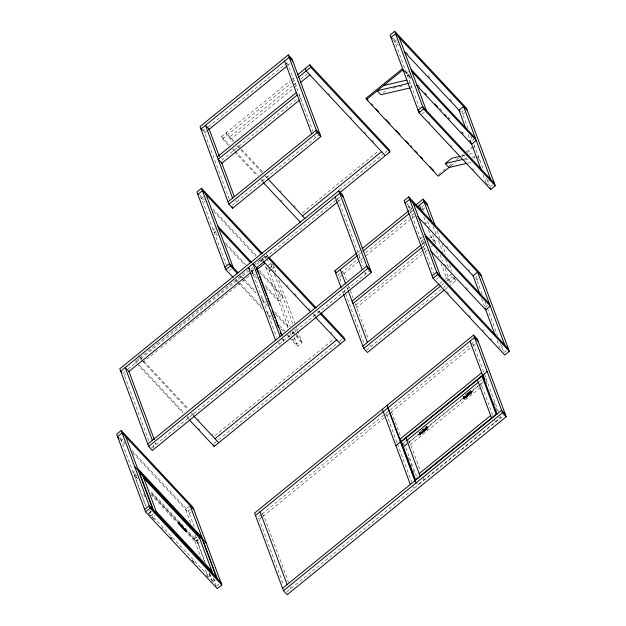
<?xml version="1.0" encoding="UTF-8"?>
<svg xmlns="http://www.w3.org/2000/svg" width="626" height="626" viewBox="0 0 626 626"><rect width="100%" height="100%" fill="white"/><g stroke="black" fill="none" stroke-linecap="round" stroke-linejoin="round"><path stroke-width="0.47" stroke-dasharray="3.13 2.35" d="M419.209 433.841L427.284 427.276L427.808 427.84M427.871 427.957L428.348 427.151L427.558 427.081M472.012 392.205L463.929 398.77L463.295 398.167L471.401 391.43L472.012 392.205L472.505 391.485M180.413 525.41C181.258 525.05 180.163 526.13 180.844 525.363M180.828 525.237L180.429 525.331L180.804 525.848M182.064 526.56L182.487 526.067M182.87 528.125L182.98 528.117M184.537 529.205L184.349 529.439M185.961 530.864L185.374 530.621L185.578 531.364M185.766 530.41L185.288 530.832M420.03 432.449L420.195 432.104M420.586 433.935L421.165 433.896L420.633 433.834M420.68 434.201L420.711 433.92M420.664 434.021L421.102 433.818M422.988 429.569L422.918 430.14L422.957 429.71M422.855 430.07L423.278 429.679M423.536 431.885L423.958 431.502M425.719 427.746L426.142 427.362M426.627 429.146L426.549 429.358M464.116 396.54C465.063 395.413 464.069 397.377 464.069 396.172M464.304 396.305L464.539 396.156M465.032 397.94L464.868 398.073M466.886 393.997C467.066 393.527 467.387 394.474 467.066 393.738M467.552 395.773L468.068 395.655M469.735 391.657L470.251 391.516M469.829 391.899L469.923 391.547M470.963 393.347L470.525 393.785L470.822 393.363M470.517 393.668L470.408 393.472M185.382 531.192L178.77 523.985L179.38 523.453L180.249 523.751M178.817 524.165L179.247 523.946M179.725 523.852L179.232 524.345M182.698 528.156L183.136 528.188M183.434 527.82L183.035 528.008M463.365 398.152L462.911 398.965L463.819 398.723M186.078 530.488L179.506 523.461L178.973 524.33L179.678 523.946M181.994 526.677L182.369 525.965M184.623 529.236L184.013 529.682L184.193 529.236M185.586 530.77L185.828 530.269L185.515 530.911M420.046 432.245L420.429 432.003M465.22 397.98L464.742 397.995M419.553 434.796L427.894 428.051L427.284 427.276M419.976 434.225L419.443 433.646L419.913 434.131M419.428 433.662L420.03 434.303M463.303 398.011L463.944 398.754M468.318 394.427L468.733 394.818L468.326 394.302M471.394 391.493L471.988 392.111M179.106 524.22L186.368 531.537L179.404 524.15L179.701 523.665L179.216 524.252M183.05 527.781L182.839 528.219M184.412 529.385L184.38 528.579L184.913 528.735M185.586 531.38L186.305 531.497L186.305 530.754M419.514 434.843L418.731 434.663L419.357 434.147M182.761 527.882L183.316 527.828M186.305 531.497L185.468 529.111L179.044 522.687L185.609 530.332L179.044 522.687M229.241 199.091L203.755 130.552L205.265 129.332M208.278 126.875L288.969 61.317M206.924 131.147L204.663 132.986L203.427 131.656M287.608 65.581L290.62 63.132M228.49 145.334L222.504 138.925L221.604 136.499L290.198 80.762M290.949 80.151L294.721 77.092M222.504 138.925L291.129 83.172M291.857 82.577L295.652 79.494M292.405 85.958L229.875 136.765L230.783 139.191L293.304 88.383M293.156 85.347L297.679 81.67M300.691 79.228L307.468 73.712M294.056 87.773L297.827 84.713M221.714 160.217L298.547 97.781M203.497 196.791L201.541 198.379L226.252 264.821M396.681 39.814L394.724 41.402L419.436 107.852M232.395 205.273L319.964 134.113M215.234 228.341L213.278 229.93L216.596 233.482M408.418 71.372L406.462 72.96L411.102 77.929M383.096 93L387.4 89.502M216.134 230.767L214.178 232.363L217.496 235.908M409.318 73.798L407.362 75.386L410.679 78.931M229.28 270.667L231.229 269.078M421.807 114.222L424.412 112.101M302.358 212.91L378.44 151.085M339.214 189.944L382.909 154.442M385.068 152.689L387.024 151.101M138.933 358.557L135.02 361.734L136.351 363.158M139.559 358.049L161.5 340.215M162.244 339.613L182.667 323.016M183.418 322.406L203.833 305.817M204.585 305.206L207.613 302.749M208.364 302.139L228.787 285.542M229.531 284.94L247.685 270.182M253.71 265.283L265.839 255.439L267.834 257.568M125.004 371.547L123.494 372.775L149.105 441.651M128.04 369.082L250.181 269.829M250.823 269.313L253.1 267.466M256.887 264.383L336.467 199.717M337.226 199.099L339.503 197.253M251.229 271.128L253.499 269.282M124.394 375.201L125.912 373.972M251.722 271.739L254.125 269.79M338.126 201.533L340.403 199.686M157.658 350.325L143.291 361.992L142.392 359.567M160.679 347.868L179.576 332.516M180.327 331.897L182.596 330.058M183.355 329.44L203.763 312.859M204.514 312.249L207.542 309.792M208.294 309.174L228.701 292.592M229.46 291.982L249.868 275.401M250.619 274.783L254.399 271.715M267.153 266.136L270.416 263.483L272.107 268.038M269.313 268.21L273.226 265.033L271.895 263.609M463.146 110.708L461.839 111.764L468.295 129.128M271.52 269.579L269.563 271.168L264.25 265.479M272.169 269.047L274.125 267.459L267.482 260.353M464.695 112.602L462.747 114.19L461.417 112.774M474.68 138.596L470.768 141.773L469.445 140.357M438.568 174.404L446.017 168.347M448.998 165.929L452.723 162.901M456.448 159.873L458.686 158.057M461.659 155.631L463.154 154.426M466.135 152.001L472.09 147.157M450.939 165.929L455.415 162.291M462.113 156.844L464.351 155.029M467.332 152.611L471.801 148.98M472.544 148.37L474.782 146.554L473.452 145.138M122.586 439.538L121.28 440.602L145.655 506.137M410.069 205.938L408.77 206.995L433.482 273.445M357.469 252.458L359.731 250.619M409.498 210.18L411.759 208.341M358.369 254.884L360.631 253.045M410.398 212.605L412.667 210.766M340.067 273.578L338.556 274.806L341.827 283.601M340.818 272.967L356.656 260.103M357.407 259.485L361.179 256.425M365.701 252.748L408.684 217.825M411.697 215.375L413.966 213.536M421.501 207.409L423.763 205.571M339.456 277.232L362.837 258.241M365.85 255.791L411.845 218.411M412.604 217.801L414.866 215.962M422.409 209.835L425.077 207.668M151.476 448.02L369.864 270.565M292.937 340.012L297.499 336.303L296.145 332.664M490.025 179.865L486.112 183.042L483.069 174.85M134.316 471.096L133.017 472.153L136.992 476.409M422.456 236.957L420.5 238.553L425.148 243.514M135.224 473.522L133.917 474.578L137.892 478.835M423.364 239.39L421.408 240.979L424.718 244.523M490.479 186.478L492.435 184.889M146.132 506.434L134.684 475.65L135.991 474.586M422.104 244.179L424.365 242.348M429.639 238.06L431.142 236.839L434.859 240.807L431.846 243.256M289.58 337.883L297.546 346.413L302.108 342.704L296.466 327.531M423.012 246.613L425.265 244.774M422.049 251.214L355.756 305.081L354.519 303.759M422.8 250.603L426.572 247.544M422.198 254.25L356.663 307.507L355.427 306.184M425.21 251.801L427.472 249.97M431.236 246.91L432.746 245.682M433.497 245.071L435.759 243.232L432.05 239.265M214.875 435.712L334.3 338.674M213.92 443.474L217.175 440.821M218.584 439.679L337.25 343.259M339.519 341.413L342.125 339.3M148.362 513.414L150.968 511.301M436.502 279.282L438.458 277.694M151.437 511.559L148.831 513.672L150.686 515.66M153.589 513.625L151.633 515.221L207.284 574.77L209.24 573.181M439.742 283.586L442.003 281.747M445.023 279.298L451.056 274.391L451.956 276.817L455.665 280.792L448.881 286.301M154.528 519.776L152.541 517.647L155.146 515.527M441.4 285.401L443.662 283.562M446.682 281.105L451.956 276.817M366.539 350.051L442.699 288.163M443.451 287.553L445.72 285.714M449.484 282.655L454.766 278.359L453.529 277.036M445.109 289.368L448.13 286.919M189.498 506.238L185.586 509.415L190.664 523.07M194.373 527.037L188.395 510.957L190.351 509.368M477.192 276.293L475.885 277.357L482.2 294.345M191.251 511.802L189.295 513.39L132.845 452.974M478.092 278.726L476.785 279.783L475.463 278.359M185.609 530.558L185.194 530.613M196.658 537.053L194.044 539.174L200.782 557.281M198.207 538.947L194.952 541.6L151.226 494.806M198.63 539.909L197.323 540.974L149.591 489.892M485.463 306.834L487.419 305.245M204.491 561.248L197.753 543.141L199.71 541.553M199.53 542.343L198.223 543.399L151.156 493.03M261.324 514.564L258.295 517.029L283.57 584.989M262.083 513.946L384.865 414.177M385.624 413.567L389.411 410.484M390.17 409.866L474.297 341.506M262.45 516.81L259.195 519.455L257.959 518.132M262.983 516.38L385.765 416.603M386.524 415.993L390.319 412.91M391.07 412.291L472.168 346.397M472.927 345.779L475.204 343.932M208.192 577.195L210.798 575.083M211.901 581.171L214.507 579.05M212.668 582.235L217.23 578.526M500.808 348.103L502.764 346.514M217.026 585.678L218.983 584.089M503.867 352.602L506.473 350.482M403.269 443.474L406.282 441.025M479.375 381.633L482.396 379.184M483.147 378.574L485.408 376.735L484.172 375.412M427.214 427.636L427.691 428.943L420.085 435.125L418.99 432.496L426.596 426.314L427.19 427.769M471.3 391.923L471.801 393.105L464.195 399.286L463.099 396.649L466.558 393.84M467.246 393.277L470.901 390.679L471.284 391.704L463.803 398.199M419.577 433.795L419.185 432.699L426.791 426.517M464.093 398.379L463.295 396.853L470.901 390.679M404.92 445.289L478.021 385.898M478.773 385.287L482.544 382.22M419.545 433.826L427.167 427.55M416.525 476.472L405.077 445.689L407.033 444.1M407.69 443.576L479.633 385.115M483.092 382.298L481.136 383.894L492.92 415.578M464.195 399.286L463.811 398.066L471.315 391.735M420.085 435.125L419.702 434.1L427.206 427.574M463.772 398.206L471.417 392.072M419.968 434.381L419.702 433.904L427.308 427.722L420.069 434.413M471.245 391.673L471.699 392.197L463.913 398.324L471.417 391.884L471.683 392.353M419.944 434.287L427.464 427.918M419.889 434.921L427.495 428.74L426.596 426.314M464.007 399.075L471.613 392.893L470.705 390.467M480.533 387.541L410.546 444.413L409.31 443.091M419.224 483.718L499.838 418.207L498.601 416.885M286.927 591.742L504.666 414.819M181.853 526.388L181.477 527.014L181.955 526.333M392.964 88.196L398.535 86.889M399.458 86.678L402.244 86.02M461.91 155.929L465.627 155.06M469.336 154.192L473.045 153.315M463.991 159.168L467.739 158.292M472.427 157.196L475.236 156.539M464.695 160.115L468.404 159.247M473.045 158.159L474.899 157.721M475.823 157.509L478.608 156.852L477.372 155.53M467.708 163.143L471.456 162.259M179.357 523.485L178.582 523.156L178.7 523.962M468.123 394.098L468.647 394.826M467.176 396.101L466.628 395.452L467.059 396M467.082 395.968L466.91 395.609M465.603 397.299L465.079 396.571L465.431 397.087M463.663 397.98L464.062 398.441M427.175 427.683L427.558 428.074M426.032 429.342L425.602 428.904M424.53 430.672L424.037 430.062M422.597 431.314L423.113 431.94L422.691 431.384M421.048 432.464L421.439 432.895M185.061 530.371L185.57 530.543M470.165 393.59L469.79 392.971L470.024 393.449M425.563 428.716L425.907 429.295M422.714 431.361L422.84 431.697M421.173 432.621L421.58 433.192L420.993 432.535M419.201 433.896L419.827 434.6L419.506 434.334M471.495 391.5L472.458 391.297M470.126 393.425L469.868 393.05M180.194 523.704L180.108 523.594M392.768 37.85L397.416 42.826M406.055 52.068L408.042 54.196M427.973 75.519L429.96 77.647M449.883 98.971L451.878 101.107M393.488 40.08L398.324 45.252M405.257 71.427L409.905 76.403M417.878 84.933L419.866 87.061M439.788 108.384L442.449 111.225M448.427 117.625L449.758 119.05M461.706 131.836L463.702 133.972M469.68 140.365L471.01 141.789M448.224 117.657L449.554 119.073M461.487 131.843L462.81 133.26M404.38 71.223L411.024 78.328M409.357 82.742L410.593 84.064M410.633 86.177L411.869 87.499M478.029 158.3L479.884 160.287M428.724 121.624L430.054 123.048M450.642 145.076L451.964 146.5M472.56 168.535L473.882 169.951M485.839 182.745L489.156 186.298M328.54 93.43L329.871 94.855M350.49 116.921L351.82 118.345M364.457 131.867L365.787 133.291M372.439 140.404L373.769 141.828M286.465 63.015L288.32 65.002L313.031 131.444M421.885 207.926L423.794 211.072M406.814 203.442L411.462 208.419M424.741 222.629L426.071 224.053M446.659 246.081L447.989 247.505M468.577 269.54L469.907 270.956M407.714 205.868L412.362 210.845M298.821 95.23L300.057 96.553M299.721 97.656L300.957 98.986M444.374 264.086L446.361 266.214M466.245 287.498L467.575 288.922M446.753 291.481L448.74 293.61M468.671 314.933L470.658 317.061M482.615 329.855L483.945 331.279M490.588 338.384L491.911 339.808M337.015 198.943L338.869 200.93L363.244 266.465M472.434 343.854L473.671 345.176L483.828 372.486M480.181 384.333L482.036 386.32M364.715 272.42L365.952 273.742L365.279 271.927M471.284 391.837L471.769 392.4L471.378 392.025M234.147 141.335L226.166 132.79L227.074 135.224L233.06 141.625M238.138 145.608L240.799 148.448M241.464 149.16L262.748 171.939M266.739 176.211L268.069 177.635M280.041 190.445L281.371 191.869M294.009 205.391L295.339 206.815M237.043 145.897L240.368 149.457M241.033 150.17L262.317 172.94M264.978 175.789L266.973 177.925M221.604 136.499L229.585 145.044M232.911 148.605L234.906 150.733M235.572 151.445L258.186 175.648M261.511 179.208L263.507 181.344M280.8 199.851L282.13 201.267M232.481 149.606L233.811 151.03M234.476 151.742L257.09 175.937M261.081 180.21L262.411 181.634M342.79 272.2L344.026 273.523L346.734 280.808M202.519 129.23L203.755 130.552M369.864 345.02L371.101 346.342M266.261 254.43L268.257 256.566M318.806 310.66L320.136 312.084M317.711 310.95L319.706 313.086M264.587 255.791L266.582 257.92M264.164 256.793L266.817 259.641M261.605 258.037L263.695 260.275M273.006 270.236L274.337 271.661M286.974 285.19L288.304 286.614M294.956 293.727L296.286 295.151M308.923 308.673L310.253 310.097M313.579 313.657L316.905 317.218M330.872 332.163L332.203 333.588M261.269 259.141L262.599 260.565M313.149 314.659L314.479 316.083M199.584 194.827L204.24 199.796M212.871 209.037L256.707 255.948M260.025 259.5L262.02 261.629M200.304 197.057L205.14 202.229M213.771 211.463L255.611 256.237M259.602 260.502L260.925 261.926M258.945 270.213L282.154 295.042L277.584 298.751L264.329 284.564M259.853 272.639L283.054 297.467L278.492 301.176L265.228 286.99M250.932 270.056L252.168 271.379L276.543 336.913M385.733 414.31L386.97 415.633L397.127 442.934M225.211 242.7L245.768 264.696M251.065 270.369L255.713 275.338M226.119 245.126L244.68 264.994M251.973 272.795L257.278 278.476M408.41 440.657L409.647 441.979L420.422 470.955M403.84 444.366L405.077 445.689M240.767 275.596L256.042 291.943M261.355 297.632L266.003 302.608M274.642 311.85L288.586 326.772M292.569 331.037L295.895 334.589M296.56 335.301L301.208 340.278L296.646 343.979L291.998 339.01M239.68 275.894L241.675 278.03M242.332 278.734L257.615 295.081M262.263 300.057L267.576 305.746M275.542 314.275L288.163 327.774M292.146 332.038L302.108 342.704M236.205 279.306L239.523 282.858M240.188 283.57L261.441 306.317M266.089 311.286L271.402 316.975M279.376 325.504L284.689 331.193M288.007 334.746L291.333 338.298M235.783 280.315L237.105 281.731M237.77 282.443L263.006 309.455M267.662 314.424L272.31 319.401M280.941 328.642L283.601 331.483M286.919 335.035L288.915 337.171M282.576 339.167L283.813 340.489L283.132 338.666M417.378 483.421L418.614 484.743M139.919 356.922L143.338 360.576M144.003 361.288L188.567 408.981M192.558 413.246L193.888 414.67M197.879 418.943L199.209 420.367M211.846 433.888L213.176 435.313M142.243 360.873L139.582 358.025L138.682 355.599M142.908 361.585L187.471 409.271M190.797 412.831L192.792 414.968M135.451 360.733L136.781 362.149M139.441 364.997L183.997 412.683M187.323 416.243L189.318 418.379M198.63 428.348L199.96 429.765M137.016 363.87L182.909 412.98M186.9 417.252L188.895 419.381M261.903 513.766L263.757 515.746L288.469 582.196M154.802 442.989L156.038 444.311L155.365 442.496M119.989 437.754L124.637 442.731M131.945 450.548L188.395 510.957M119.425 438.615L124.871 444.444M134.684 475.65L137.775 478.953M150.983 493.092L197.753 543.141M179.302 523.884L186.133 531.732M161.813 527.569L163.136 528.986M170.429 536.787L171.751 538.203M192.292 560.184L193.614 561.6M148.636 513.711L150.623 515.847M170.554 537.163L172.541 539.299M192.472 560.622L194.459 562.751M206.416 575.544L207.746 576.969M215.141 584.88L216.377 586.202M470.869 136.038L472.716 141.006M474.078 144.661L483.249 169.333M486.652 178.473L489.368 185.781M468.17 134.801L470.877 142.079M484.907 301.63L486.942 307.092M487.278 308L497.435 335.309M500.354 343.15L503.531 351.687M481.543 298.571L484.587 306.763M497.114 340.434L499.822 347.72M437.159 231.033L439.867 238.31M441.901 243.772L445.962 254.696M449.687 264.712L452.058 271.081M454.766 278.359L455.665 280.792M433.114 226.15L436.158 234.343M438.529 240.713L443.122 253.06M445.501 259.461L448.685 268.022M427.519 221.088L429.89 227.457M432.597 234.742L436.322 244.75M440.047 254.766L442.418 261.136M445.125 268.421L450.204 282.068L446.495 278.1L441.072 263.538M484.164 373.393L498.382 411.626M500.072 416.173L500.753 417.996M486.034 381.085L487.044 383.801M493.781 401.915L495.8 407.346M496.136 408.254L497.146 410.969M423.81 217.112L426.181 223.49M428.552 229.859L432.276 239.868M436.338 250.791L438.709 257.169M494.376 419.49L495.276 421.916M314.721 135.999L315.402 137.822M422.886 477.583L423.786 480.009M348.424 285.354L353.166 298.101M355.192 303.563L368.393 339.057M346.741 286.849L347.759 289.58M391.532 411.924L400.671 436.502M403.715 444.687L404.732 447.418M408.457 457.434L409.474 460.165M410.828 463.803L411.845 466.534M413.199 470.173L414.209 472.904M344.198 289.979L345.216 292.71M345.552 293.617L363.831 342.766M342.32 290.941L343.345 293.68M397.463 443.85L411.681 482.075M413.371 486.629L414.052 488.452M273.226 265.033L275.941 272.341M278.867 280.198L294.971 323.509M274.478 274.407L292.757 323.564M294.791 329.026L295.801 331.757M268.664 268.742L290.214 326.686M292.24 332.148L292.921 333.971M294.275 337.61L297.546 346.413M265.854 267.192L288.531 328.18M290.221 332.735L291.239 335.458M235.626 200.273L236.307 202.088M282.662 338.635L284.016 342.289M278.57 342.375L279.251 344.198M290.159 586.742L290.84 588.565M213.333 578.009L216.04 585.294M195.062 534.901L205.218 562.211M209.28 573.134L212.331 581.327M209.209 573.925L211.565 580.263M205.492 569.957L207.887 576.389M153.026 445.164L154.043 447.903M179.286 522.499L179.952 525.12L179.568 524.087M143.784 494.102L144.794 496.817M149.841 510.401L152.541 517.647"/><path stroke-width="0.94" d="M288.273 54.892L200.046 126.585L228.936 204.256L232.645 208.223L320.864 136.538L291.982 58.867L288.273 54.892L317.155 132.571L320.864 136.538M208.427 129.918L286.849 66.192M297.733 74.643L309.831 64.814L388.973 149.512L389.881 151.938L340.114 192.378M297.913 77.655L310.731 67.24L309.831 64.814M300.081 82.875L309.878 74.917M217.245 156.86L296.348 92.585M297.248 95.011L218.153 159.286L221.862 163.253L299.455 100.207M262.599 253.655L201.494 188.269L196.932 191.979L225.814 269.649L233.122 277.467M394.677 31.3L390.115 35.009L418.997 112.68L490.729 189.435L495.291 185.726L466.401 108.055L394.677 31.3L423.559 108.971L495.291 185.726M197.832 194.404L202.394 190.703L261.504 253.953M228.028 201.83L316.255 130.138L319.964 134.113M228.936 204.256L317.155 132.571M450.196 166.532L438.27 176.219L366.546 99.464L366.093 98.251L402.596 68.586M366.546 99.464L403.05 69.799L404.38 71.223M224.914 267.224L229.476 263.515L238.115 272.756M225.814 269.649L230.384 265.948L201.494 188.269M418.997 112.68L423.559 108.971M302.507 215.947L381.61 151.672M338.822 190.82L119.785 368.808L148.667 446.479L152.376 450.446L371.421 272.466L342.532 194.796L338.822 190.82L367.705 268.491L371.421 272.466M154.348 439.765L128.956 371.5L250.971 272.357M256.277 268.045L337.375 202.143M256.668 269.869L264.986 263.116M466.769 163.363L448.967 167.533L445.258 163.558L451.706 158.315L460.055 156.359M121.233 430.492L116.663 434.201L145.553 511.872L217.277 588.636L221.847 584.927L192.957 507.256L121.233 430.492L150.115 508.163L221.847 584.927M408.723 196.893L404.153 200.602L433.043 278.273L504.767 355.028L509.337 351.319L480.447 273.648L408.723 196.893L437.605 274.564L509.337 351.319M405.061 203.027L409.623 199.318L481.347 276.074M341.162 287.827L334.847 270.839L356.718 253.068M361.992 248.78L408.747 210.79M415.531 205.273L423.074 199.146L426.783 203.121L435.133 225.571M335.747 273.265L357.618 255.494M362.892 251.206L408.895 213.826M417.19 207.089L423.974 201.572L427.683 205.547M147.767 444.053L366.805 266.066L370.514 270.033M148.667 446.479L367.705 268.491M352.047 301.106L421.353 244.797M352.954 303.54L422.253 247.223M215.023 438.756L336.71 339.871M189.561 420.093L214.17 446.432L344.981 340.137L344.081 337.704L320.802 312.797M144.653 509.447L149.215 505.738L220.939 582.493M432.136 275.839L436.705 272.138L508.429 348.893M145.553 511.872L150.115 508.163M433.043 278.273L437.605 274.564M362.83 346.084L438.99 284.196M444.358 289.979L367.446 352.477L363.729 348.51L440.649 286.012M473.624 335.074L254.579 513.062L283.468 590.733L287.178 594.7L506.215 416.713L477.333 339.042L473.624 335.074L502.506 412.745L506.215 416.713M255.486 515.488L474.524 337.5L478.233 341.467M399.552 439.507L481.699 372.76M395.898 445.642L487.161 371.484M481.989 376.21L401.368 441.721L415.515 479.751L496.128 414.24L481.989 376.21L485.08 379.52M406.837 440.438L478.327 382.345M419.17 473.616L490.667 415.523M282.569 588.299L501.606 410.32L505.315 414.287M283.468 590.733L502.506 412.745M383.691 85.527L406.884 80.097M408.16 83.532L377.235 90.778L380.944 94.745L409.991 87.937M445.258 163.558L463.06 159.387M467.309 110.481L395.577 33.726L391.015 37.435L392.345 38.859M404.294 51.653L460.087 111.35M411.024 69.251L475.33 138.072M411.924 71.677L476.237 140.498L471.668 144.207L416.642 85.316M424.968 93.251L426.298 94.675M434.929 103.916L437.59 106.756M444.89 114.574L446.221 115.998M494.383 183.301L422.66 106.545L418.098 110.254L419.42 111.671M366.093 98.251L368.088 100.379M371.406 103.932L372.736 105.356M376.054 108.908L378.714 111.749M386.015 119.574L390.006 123.838M395.976 130.231L399.967 134.496M405.945 140.889L408.598 143.737M410.593 145.866L411.916 147.29M415.241 150.843L417.229 152.971M420.555 156.531L422.542 158.66M429.851 166.477L433.834 170.741M310.731 67.24L389.881 151.938M385.319 155.647L306.169 70.949L305.261 68.524M292.882 61.293L289.173 57.326L200.954 129.011L202.19 130.333M417.675 216.526L473.467 276.23M425.07 234.844L489.375 303.657M425.97 237.27L490.275 306.083L485.713 309.792L430.688 250.909M343.431 197.221L339.722 193.246L120.685 371.234L121.921 372.556M482.599 375.193L483.835 376.516M267.638 178.637L304.979 218.591M263.077 182.346L300.324 222.207M334.847 270.839L336.084 272.161M268.922 257.278L316.146 307.812M268.499 258.28L315.05 308.102M320.371 313.798L344.981 340.137M263.123 261.128L310.488 311.811M315.144 316.795L340.419 343.838M217.84 226.221L251.652 262.404M218.748 228.654L250.564 262.709M249.696 268.734L248.459 267.412L275.542 340.223M400.46 441.933L402.933 444.577M230.384 265.948L237.684 273.765M193.457 415.68L218.732 442.723M128.956 371.5L125.247 367.525L152.329 440.344M193.864 509.681L122.133 432.918L117.571 436.627L118.901 438.051M137.579 468.444L201.885 537.264M134.598 466.433L206.322 543.188M138.479 470.877L202.785 539.69M143.863 478.334L199.514 537.89M156.195 511.512L211.846 571.061M490.674 179.333L463.6 106.514L459.03 110.223L465.807 128.424M490.127 187.816L490.729 189.435M470.877 142.079L481.378 170.295M399.286 37.701L426.369 110.512M504.72 344.918L477.638 272.107L473.076 275.816L480.189 294.924M485.111 308.172L495.08 334.973M423.074 199.146L431.909 222.903M419.412 205.281L421.783 211.651M469.962 341.209L497.044 414.029M413.332 203.286L440.414 276.105M477.427 379.919L491.567 417.949M284.611 61.035L311.693 133.847M335.16 196.955L362.243 269.775M405.93 438.012L420.077 476.042M340.309 269.556L345.732 284.118M348.095 290.487L367.392 342.375M387.212 405.28L416.102 482.959M387.823 407.956L414.905 480.768M343.533 294.197L363.729 348.51M382.353 409.232L410.335 484.477M219.382 156.578L209.225 129.277L205.516 125.302L232.59 198.121M221.408 162.04L234.273 196.627M282.123 335.935L256.73 267.67L253.021 263.702L280.104 336.522M256.496 268.272L258.53 273.758M259.547 276.496L266.684 295.691M267.709 298.43L270.424 305.738M272.122 310.308L274.845 317.617M275.863 320.363L278.578 327.672M280.284 332.242L280.957 334.065M232.043 206.611L232.645 208.223M206.11 194.67L233.185 267.49M260.048 511.778L287.131 584.598M213.568 444.812L214.17 446.432M190.147 505.706L217.23 578.526M198.606 535.465L212.754 573.486M142.963 475.909L157.103 513.938M125.842 436.893L152.924 509.713M202.323 539.432L139.246 471.941L153.393 509.963L216.463 577.462L202.323 539.432"/></g></svg>
